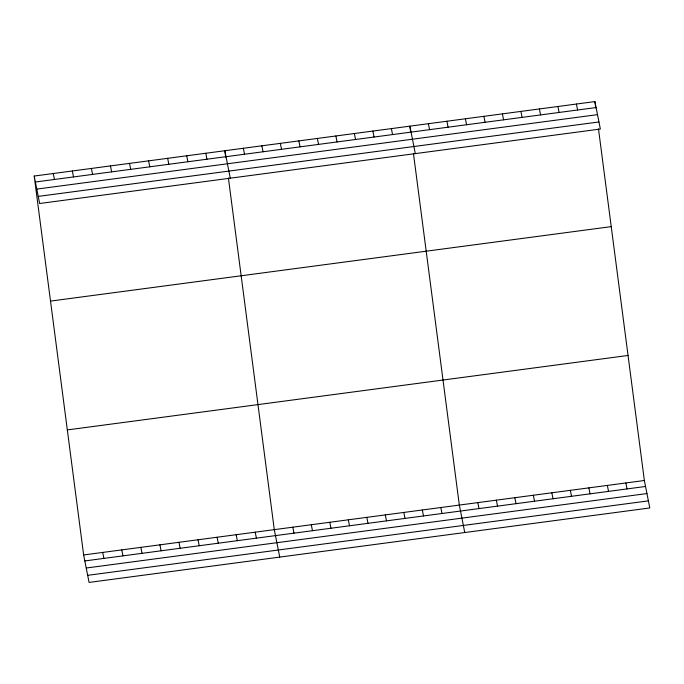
<?xml version="1.0" encoding="UTF-8"?>
<svg xmlns="http://www.w3.org/2000/svg" width="684" height="684" viewBox="0 0 684 684"><rect width="100%" height="100%" fill="white"/><g stroke="black" fill="none" stroke-linecap="round" stroke-linejoin="round"><path stroke-width="1.03" d="M34.2 176.044L594.918 101.583L600.355 129.037L39.638 203.499L34.2 176.044L83.645 554.963L89.082 582.417L649.8 507.956L644.362 480.501L598.483 128.9M35.38 182.004L596.097 107.55M36.782 189.1L597.5 114.638M38.236 196.402L598.953 121.949M50.513 301.088L611.231 226.626M67.331 429.92L628.049 355.458M83.645 554.963L644.362 480.501M84.825 560.931L645.542 486.469M86.235 568.019L646.953 493.557M87.68 575.329L648.398 500.868M576.415 104.036L577.595 110.004M557.913 106.499L559.093 112.467M625.86 482.964L627.04 488.923M539.402 108.953L540.591 114.921M607.358 485.418L608.538 491.386M520.9 111.415L522.08 117.374M588.856 487.872L590.035 493.839M502.398 113.869L503.578 119.837M570.345 490.334L571.533 496.302M483.896 116.323L485.076 122.291M551.843 492.788L553.023 498.756M465.394 118.785L466.574 124.753M533.34 495.25L534.52 501.21M446.891 121.239L448.071 127.207M514.838 497.704L516.018 503.672M428.381 123.701L429.569 129.661M496.336 500.158L497.516 506.126M415.316 153.609L409.878 126.155L410.699 132.457M477.834 502.62L479.014 508.58M391.376 128.609L392.556 134.577M464.761 532.528L459.323 505.074L413.444 153.472M372.874 131.072L374.054 137.031M440.821 507.528L442.001 513.496M354.372 133.525L355.552 139.493M422.319 509.99L423.499 515.958M335.87 135.979L337.05 141.947M403.817 512.444L404.996 518.412M317.359 138.442L318.547 144.41M385.314 514.907L386.494 520.866M298.857 140.895L300.037 146.863M366.812 517.361L367.992 523.328M280.354 143.358L281.534 149.317M348.301 519.814L349.49 525.782M261.852 145.812L263.032 151.78M329.799 522.277L330.979 528.245M243.35 148.266L244.53 154.233M311.297 524.731L312.477 530.699M230.277 178.182L224.848 150.728L225.669 157.029M292.795 527.193L293.975 533.152M205.781 153.259L206.961 159.227M279.73 557.101L274.293 529.647L228.405 178.045M186.715 155.79L187.895 161.757M255.226 532.178L256.406 538.146M167.648 158.32L168.828 164.288M236.16 534.708L237.339 540.676M148.59 160.851L149.77 166.819M217.093 537.239L218.281 543.207M129.524 163.382L130.704 169.35M198.035 539.77L199.215 545.738M110.457 165.913L111.637 171.881M178.969 542.301L180.148 548.269M91.391 168.444L92.571 174.411M159.902 544.832L161.082 550.8M72.333 170.974L73.513 176.942M140.836 547.371L142.024 553.33M53.266 173.514L54.446 179.473M121.778 549.902L122.958 555.861M102.711 552.433L103.891 558.4M594.918 101.583L595.738 107.884"/></g></svg>
